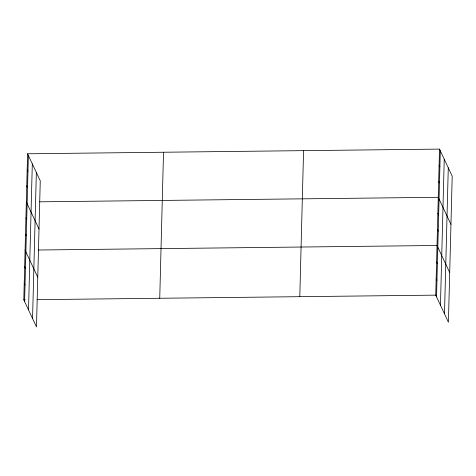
<?xml version="1.0" encoding="UTF-8"?>
<svg xmlns="http://www.w3.org/2000/svg" width="476" height="476" viewBox="0 0 476 476"><rect width="100%" height="100%" fill="white"/><g stroke="black" fill="none" stroke-linecap="round" stroke-linejoin="round"><path stroke-width="0.71" d="M27.584 153.784L40.264 180.862L36.485 326.899L23.8 299.82L27.584 153.784L439.515 149.101L452.2 176.18L448.416 322.216L435.736 295.138L439.515 149.101M24.597 301.516L28.376 155.485M28.518 309.894L32.303 163.857M32.558 318.521L36.343 172.49M159.74 298.274L163.518 152.243M299.797 296.679L303.575 150.648M436.528 296.834L440.312 150.803M440.455 305.211L444.233 159.18M444.495 313.839L448.279 167.808M39.633 201.824L438.265 197.296L450.95 224.375M38.383 250.013L437.022 245.485L449.707 272.564M23.8 299.82L25.276 299.803M37.098 299.666L435.736 295.138M439.098 165.166L439.895 166.868M438.682 181.231L439.479 182.927M437.849 213.355L438.646 215.057M437.438 229.42L438.229 231.122M436.593 262.038L437.385 263.734M436.165 278.585L436.956 280.287M27.168 169.849L27.959 171.55M26.751 185.914L27.543 187.609M26.335 201.979L39.02 229.057M25.918 218.038L26.715 219.739M25.502 234.103L26.299 235.804M25.085 250.168L37.771 277.246M24.657 266.715L25.454 268.416M24.228 283.268L25.026 284.963"/></g></svg>
